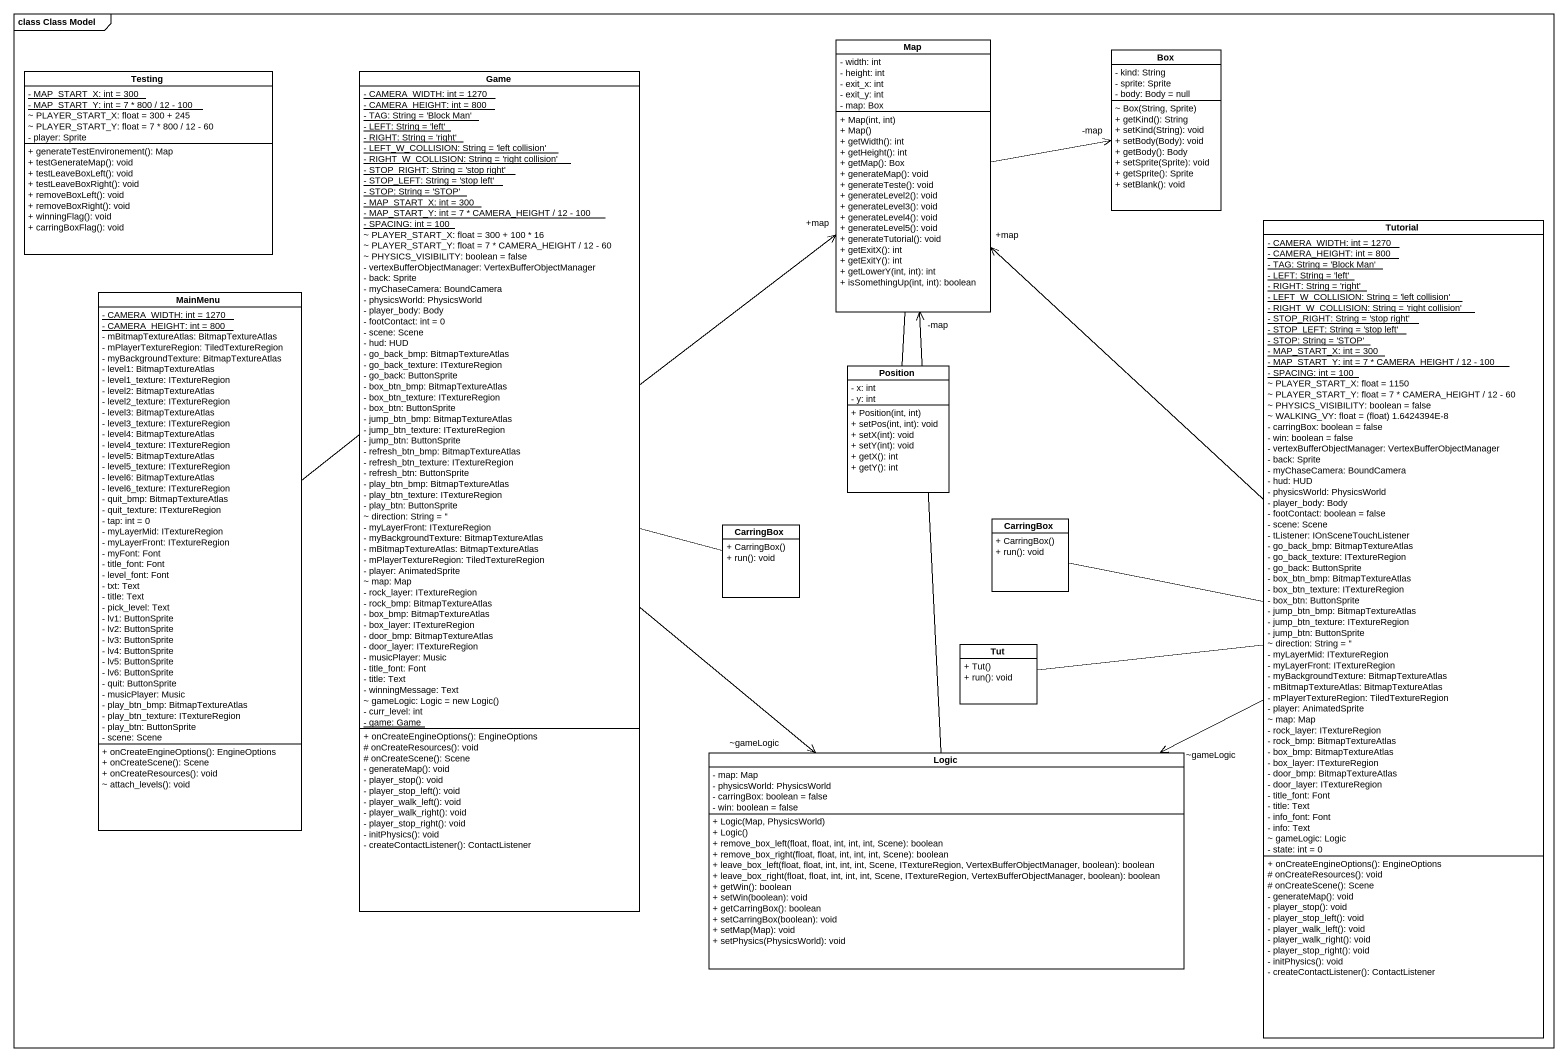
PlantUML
@startuml
mainframe class Class Model
hide circle
hide empty members
skinparam classAttributeIconSize 0
class "Map" as Map_ {
  - width: int
  - height: int
  - exit_x: int
  - exit_y: int
  - map: Box
  + Map(int, int)
  + Map()
  + getWidth(): int
  + getHeight(): int
  + getMap(): Box
  + generateMap(): void
  + generateTeste(): void
  + generateLevel2(): void
  + generateLevel3(): void
  + generateLevel4(): void
  + generateLevel5(): void
  + generateTutorial(): void
  + getExitX(): int
  + getExitY(): int
  + getLowerY(int, int): int
  + isSomethingUp(int, int): boolean
}
class Testing {
  {static} - MAP_START_X: int = 300
  {static} - MAP_START_Y: int = 7 * 800 / 12 - 100
  ~ PLAYER_START_X: float = 300 + 245
  ~ PLAYER_START_Y: float = 7 * 800 / 12 - 60
  - player: Sprite
  + generateTestEnvironement(): Map
  + testGenerateMap(): void
  + testLeaveBoxLeft(): void
  + testLeaveBoxRight(): void
  + removeBoxLeft(): void
  + removeBoxRight(): void
  + winningFlag(): void
  + carringBoxFlag(): void
}
class Game {
  {static} - CAMERA_WIDTH: int = 1270
  {static} - CAMERA_HEIGHT: int = 800
  {static} - TAG: String = 'Block Man'
  {static} - LEFT: String = 'left'
  {static} - RIGHT: String = 'right'
  {static} - LEFT_W_COLLISION: String = 'left collision'
  {static} - RIGHT_W_COLLISION: String = 'right collision'
  {static} - STOP_RIGHT: String = 'stop right'
  {static} - STOP_LEFT: String = 'stop left'
  {static} - STOP: String = 'STOP'
  {static} - MAP_START_X: int = 300
  {static} - MAP_START_Y: int = 7 * CAMERA_HEIGHT / 12 - 100
  {static} - SPACING: int = 100
  ~ PLAYER_START_X: float = 300 + 100 * 16
  ~ PLAYER_START_Y: float = 7 * CAMERA_HEIGHT / 12 - 60
  ~ PHYSICS_VISIBILITY: boolean = false
  - vertexBufferObjectManager: VertexBufferObjectManager
  - back: Sprite
  - myChaseCamera: BoundCamera
  - physicsWorld: PhysicsWorld
  - player_body: Body
  - footContact: int = 0
  - scene: Scene
  - hud: HUD
  - go_back_bmp: BitmapTextureAtlas
  - go_back_texture: ITextureRegion
  - go_back: ButtonSprite
  - box_btn_bmp: BitmapTextureAtlas
  - box_btn_texture: ITextureRegion
  - box_btn: ButtonSprite
  - jump_btn_bmp: BitmapTextureAtlas
  - jump_btn_texture: ITextureRegion
  - jump_btn: ButtonSprite
  - refresh_btn_bmp: BitmapTextureAtlas
  - refresh_btn_texture: ITextureRegion
  - refresh_btn: ButtonSprite
  - play_btn_bmp: BitmapTextureAtlas
  - play_btn_texture: ITextureRegion
  - play_btn: ButtonSprite
  ~ direction: String = ''
  - myLayerFront: ITextureRegion
  - myBackgroundTexture: BitmapTextureAtlas
  - mBitmapTextureAtlas: BitmapTextureAtlas
  - mPlayerTextureRegion: TiledTextureRegion
  - player: AnimatedSprite
  ~ map: Map
  - rock_layer: ITextureRegion
  - rock_bmp: BitmapTextureAtlas
  - box_bmp: BitmapTextureAtlas
  - box_layer: ITextureRegion
  - door_bmp: BitmapTextureAtlas
  - door_layer: ITextureRegion
  - musicPlayer: Music
  - title_font: Font
  - title: Text
  - winningMessage: Text
  {field} ~ gameLogic: Logic = new Logic()
  - curr_level: int
  {static} - game: Game
  + onCreateEngineOptions(): EngineOptions
  # onCreateResources(): void
  # onCreateScene(): Scene
  - generateMap(): void
  - player_stop(): void
  - player_stop_left(): void
  - player_walk_left(): void
  - player_walk_right(): void
  - player_stop_right(): void
  - initPhysics(): void
  - createContactListener(): ContactListener
}
class "Box" as Box_ {
  - kind: String
  - sprite: Sprite
  - body: Body = null
  ~ Box(String, Sprite)
  + getKind(): String
  + setKind(String): void
  + setBody(Body): void
  + getBody(): Body
  + setSprite(Sprite): void
  + getSprite(): Sprite
  + setBlank(): void
}
class Tutorial {
  {static} - CAMERA_WIDTH: int = 1270
  {static} - CAMERA_HEIGHT: int = 800
  {static} - TAG: String = 'Block Man'
  {static} - LEFT: String = 'left'
  {static} - RIGHT: String = 'right'
  {static} - LEFT_W_COLLISION: String = 'left collision'
  {static} - RIGHT_W_COLLISION: String = 'right collision'
  {static} - STOP_RIGHT: String = 'stop right'
  {static} - STOP_LEFT: String = 'stop left'
  {static} - STOP: String = 'STOP'
  {static} - MAP_START_X: int = 300
  {static} - MAP_START_Y: int = 7 * CAMERA_HEIGHT / 12 - 100
  {static} - SPACING: int = 100
  ~ PLAYER_START_X: float = 1150
  ~ PLAYER_START_Y: float = 7 * CAMERA_HEIGHT / 12 - 60
  ~ PHYSICS_VISIBILITY: boolean = false
  {field} ~ WALKING_VY: float = (float) 1.6424394E-8
  - carringBox: boolean = false
  - win: boolean = false
  - vertexBufferObjectManager: VertexBufferObjectManager
  - back: Sprite
  - myChaseCamera: BoundCamera
  - hud: HUD
  - physicsWorld: PhysicsWorld
  - player_body: Body
  - footContact: boolean = false
  - scene: Scene
  - tListener: IOnSceneTouchListener
  - go_back_bmp: BitmapTextureAtlas
  - go_back_texture: ITextureRegion
  - go_back: ButtonSprite
  - box_btn_bmp: BitmapTextureAtlas
  - box_btn_texture: ITextureRegion
  - box_btn: ButtonSprite
  - jump_btn_bmp: BitmapTextureAtlas
  - jump_btn_texture: ITextureRegion
  - jump_btn: ButtonSprite
  ~ direction: String = ''
  - myLayerMid: ITextureRegion
  - myLayerFront: ITextureRegion
  - myBackgroundTexture: BitmapTextureAtlas
  - mBitmapTextureAtlas: BitmapTextureAtlas
  - mPlayerTextureRegion: TiledTextureRegion
  - player: AnimatedSprite
  ~ map: Map
  - rock_layer: ITextureRegion
  - rock_bmp: BitmapTextureAtlas
  - box_bmp: BitmapTextureAtlas
  - box_layer: ITextureRegion
  - door_bmp: BitmapTextureAtlas
  - door_layer: ITextureRegion
  - title_font: Font
  - title: Text
  - info_font: Font
  - info: Text
  ~ gameLogic: Logic
  - state: int = 0
  + onCreateEngineOptions(): EngineOptions
  # onCreateResources(): void
  # onCreateScene(): Scene
  - generateMap(): void
  - player_stop(): void
  - player_stop_left(): void
  - player_walk_left(): void
  - player_walk_right(): void
  - player_stop_right(): void
  - initPhysics(): void
  - createContactListener(): ContactListener
}
class MainMenu {
  {static} - CAMERA_WIDTH: int = 1270
  {static} - CAMERA_HEIGHT: int = 800
  - mBitmapTextureAtlas: BitmapTextureAtlas
  - mPlayerTextureRegion: TiledTextureRegion
  - myBackgroundTexture: BitmapTextureAtlas
  - level1: BitmapTextureAtlas
  - level1_texture: ITextureRegion
  - level2: BitmapTextureAtlas
  - level2_texture: ITextureRegion
  - level3: BitmapTextureAtlas
  - level3_texture: ITextureRegion
  - level4: BitmapTextureAtlas
  - level4_texture: ITextureRegion
  - level5: BitmapTextureAtlas
  - level5_texture: ITextureRegion
  - level6: BitmapTextureAtlas
  - level6_texture: ITextureRegion
  - quit_bmp: BitmapTextureAtlas
  - quit_texture: ITextureRegion
  - tap: int = 0
  - myLayerMid: ITextureRegion
  - myLayerFront: ITextureRegion
  - myFont: Font
  - title_font: Font
  - level_font: Font
  - txt: Text
  - title: Text
  - pick_level: Text
  - lv1: ButtonSprite
  - lv2: ButtonSprite
  - lv3: ButtonSprite
  - lv4: ButtonSprite
  - lv5: ButtonSprite
  - lv6: ButtonSprite
  - quit: ButtonSprite
  - musicPlayer: Music
  - play_btn_bmp: BitmapTextureAtlas
  - play_btn_texture: ITextureRegion
  - play_btn: ButtonSprite
  - scene: Scene
  + onCreateEngineOptions(): EngineOptions
  + onCreateScene(): Scene
  + onCreateResources(): void
  ~ attach_levels(): void
}
class Position {
  - x: int
  - y: int
  + Position(int, int)
  + setPos(int, int): void
  + setX(int): void
  + setY(int): void
  + getX(): int
  + getY(): int
}
class CarringBox {
  + CarringBox()
  + run(): void
}
class "CarringBox" as CarringBox_2 {
  + CarringBox()
  + run(): void
}
class Tut {
  + Tut()
  + run(): void
}
class Logic {
  - map: Map
  - physicsWorld: PhysicsWorld
  - carringBox: boolean = false
  - win: boolean = false
  + Logic(Map, PhysicsWorld)
  + Logic()
  + remove_box_left(float, float, int, int, int, Scene): boolean
  + remove_box_right(float, float, int, int, int, Scene): boolean
  + leave_box_left(float, float, int, int, int, Scene, ITextureRegion, VertexBufferObjectManager, boolean): boolean
  + leave_box_right(float, float, int, int, int, Scene, ITextureRegion, VertexBufferObjectManager, boolean): boolean
  + getWin(): boolean
  + setWin(boolean): void
  + getCarringBox(): boolean
  + setCarringBox(boolean): void
  + setMap(Map): void
  + setPhysics(PhysicsWorld): void
}
Map_ -right-> "-map" Box_
Game -up-> "+map" Map_
Game --> "~gameLogic" Logic
Tutorial -up-> "+map" Map_
Tutorial -left-> "~gameLogic" Logic
MainMenu -right- Game
Position -up- Map_
CarringBox -left- Game
CarringBox_2 -right- Tutorial
Tut -right- Tutorial
Logic -up-> "-map" Map_
@enduml
